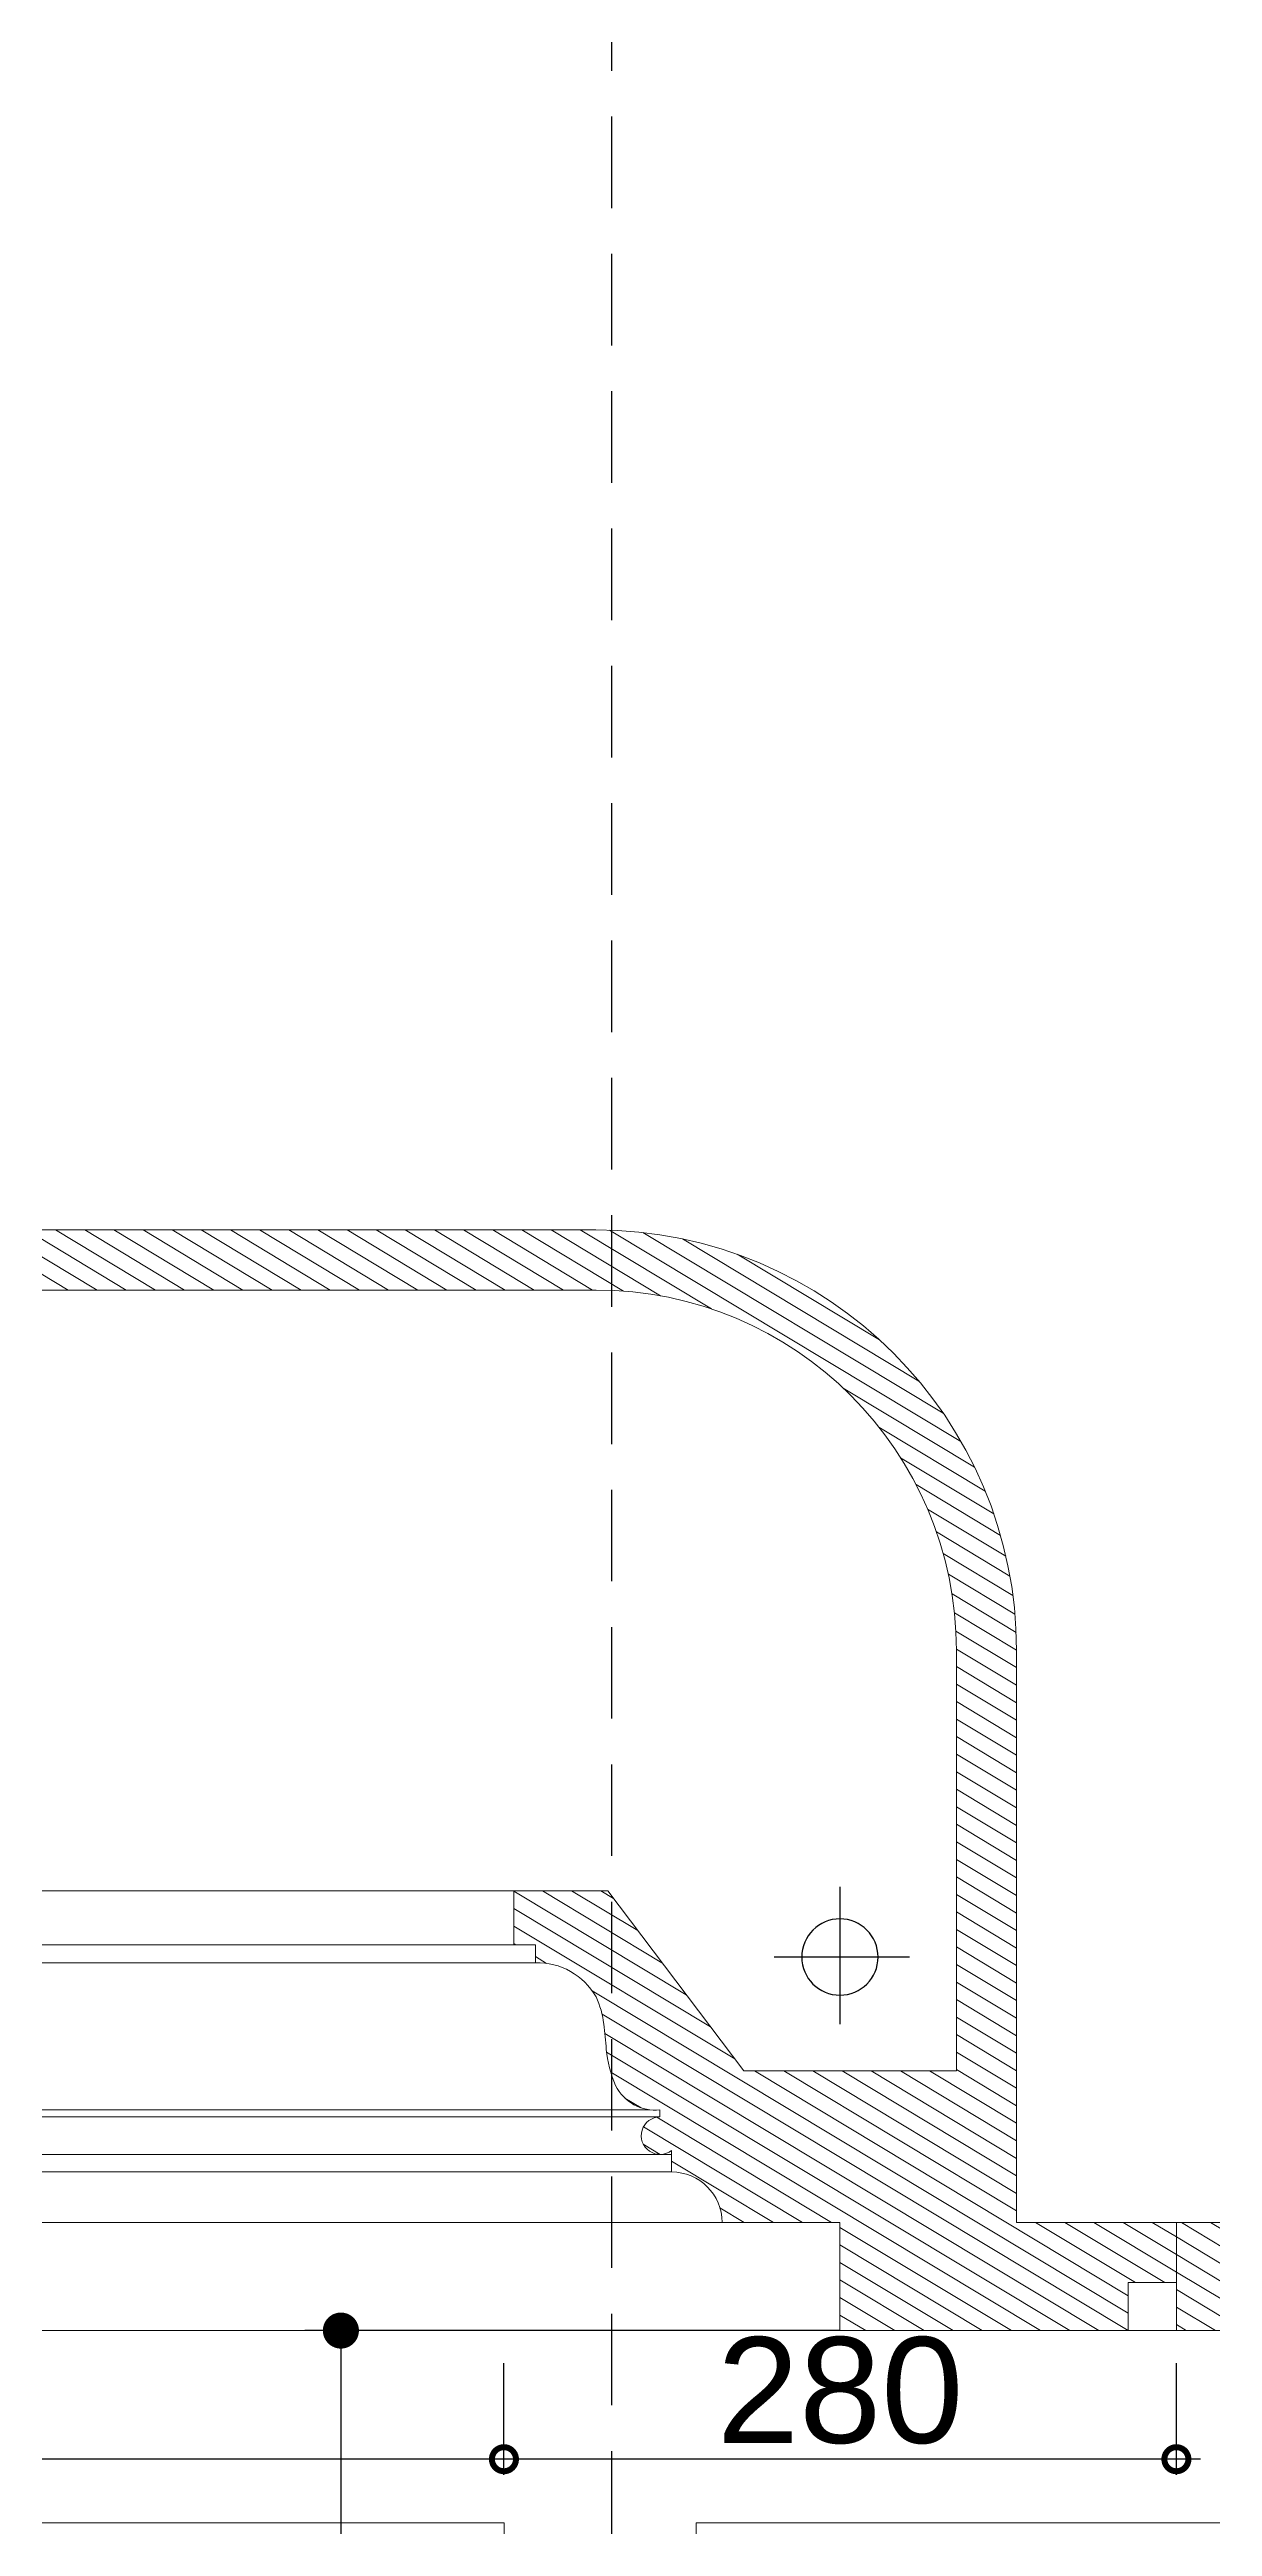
# Model space of a CAD drawing. Header units: inches. Extents: x 230831 to 416194, y 441295 to 526666.
# Drawn here: x 258188 to 258672, y 452336 to 453366 of the extents above; entities that cross this region are included whole.
import ezdxf

# ---------------------------------------------------------------- set-up
doc = ezdxf.new("R2010")
doc.units = ezdxf.units.IN
doc.header["$MEASUREMENT"] = 0
doc.linetypes.add('TRATTEGGIATA', pattern=[19.049999999999997, 12.7, -6.35])
for name, color, linetype in [('A-DIMESNION-1', 7, 'Continuous'), ('CQ Grg Gypsum', 41, 'Continuous'), ('CQ Plaster', 1, 'Continuous'), ('CQ section wall', 3, 'Continuous'), ('CQ SPOT DETAIL DIMENSION', 9, 'Continuous'), ('LIGHT', 130, 'Continuous'), ('xref grd floor$2$CQ Wall hatch_CHB', 8, 'Continuous')]:
    doc.layers.add(name, color=color, linetype=linetype)
for name, color, linetype, lineweight in [('CQ gypsum 2', 42, 'Continuous', 0), ('CQ Gypsum Hatch', 8, 'Continuous', 20), ('GRC', 41, 'Continuous', 0)]:
    doc.layers.add(name, color=color, linetype=linetype, lineweight=lineweight)
doc.styles.get("Standard").update_dxf_attribs({"font": 'arial.ttf'})
doc.dimstyles.new('chester 15', dxfattribs={"dimscale": 0.15, "dimtxt": 150, "dimasz": 100, "dimexe": 100, "dimexo": 0, "dimgap": 80, "dimtad": 1, "dimdec": 0, "dimzin": 0, "dimdsep": 46, "dimtxsty": 'Standard', "dimblk": 'DOT', "dimcen": 100, "dimclrd": 1, "dimclre": 1, "dimclrt": 3, "dimadec": 0, "dimazin": 0, "dimtfac": 1, "dimtdec": 0, "dimtofl": 0, "dimtmove": 0, "dimatfit": 3, "dimfxl": 1, "dimtolj": 1, "dimtzin": 0, "dimlwd": -1, "dimarcsym": 0})
doc.dimstyles.new('CQ Anno', dxfattribs={"dimscale": 40, "dimtxt": 2.2, "dimasz": 200, "dimexe": 1, "dimexo": 0.5, "dimgap": 0.5, "dimtad": 1, "dimrnd": 1, "dimdsep": 46, "dimtxsty": 'Standard', "dimblk": 'DOTSMALL', "dimcen": 0.0025, "dimdle": 0.5, "dimclrd": 8, "dimclre": 8, "dimclrt": 53, "dimazin": 2, "dimtfac": 1, "dimtix": 1, "dimtmove": 1, "dimatfit": 0, "dimfxl": 50, "dimtolj": 1, "dimtzin": 0, "dimlwd": -1, "dimarcsym": 1})

# ---------------------------------------------------------------- blocks, each defined once
blk = doc.blocks.new('section c and d')
at = {"layer": 'xref grd floor$2$CQ Wall hatch_CHB', "extrusion": (-2.772420434295382e-08, -3.397086406510971e-09, 0.9999999999999997)}
h = blk.add_hatch(dxfattribs=at)
h.set_pattern_fill('AR-CONC', color=256, scale=10, angle=-13.97142328298568, style=0)
h.set_pattern_definition([(36.02857671701432, (-139.3556818018742, 1.243151257490035e-12), (68.08902030313811, -23.40695012282138), [7.5, -82.5]), (341.0285767170143, (-139.3556818018742, 1.243151257490035e-12), (4.696115536243854, 76.34393155101377), [6, -66]), (86.48002117701432, (-133.6815968482897, -1.95057909910514), (72.78513543292053, 52.93698073081792), [6.374019199999999, -70.1142112]), (32.21277671701431, (-134.5269233425438, 19.40832532037465), (99.57057156855136, -41.82951326026698), [11.25, -123.75]), (82.66421220701432, (-126.2293796823606, 15.92253007405553), (114.2200327004979, 71.963769638355), [9.5610342, -105.171376]), (337.2127407070143, (-134.5269233425438, 19.40832532037465), (114.2200326282029, 71.96376960434766), [9, -99.0000001]), (7.028576717014317, (-126.0299502971898, 12.14186476061622), (48.20408439676903, -53.482391937558), [7.5, -82.5]), (312.0285767170143, (-126.0299502971898, 12.14186476061622), (41.11958765836167, 64.49518506525843), [6, -66]), (57.48002145701431, (-122.0129432920685, 7.684998795660059), (89.32367130771905, 11.0127931513372), [6.374019000000001, -70.1142112]), (23.52857671701431, (-139.3556818018742, 1.243151257490035e-12), (9.217332202968066, 32.01097604041664), [0, -65.19999999999999, 0, -67, 0, -66.25]), (353.5285767170143, (-139.3556818018742, 1.243151257490035e-12), (35.05129027384105, 31.92285780031193), [0, -38.2, 0, -63.7, 0, -25.25]), (313.5285767170143, (-160.9959645340905, 5.384065682154374), (51.25843738430945, -15.07725946313946), [0, -25, 0, -78, 0, -103.5]), (303.5285767170143, (-170.7001271942772, 7.798444911819455), (59.01024838598841, -4.365975426402727), [0, -32.5, 0, -51.8, 0, -73.5])])
h.paths.add_polyline_path([(248875.6379114118, 453817.1762365347), (248875.6379114118, 453567.1762365347), (245808.1390208977, 453567.1762365347), (245808.1390208977, 453817.1762365347)])
h.paths.add_polyline_path([(248875.6379114117, 449317.1762365347), (248875.6379114118, 449117.1762365347), (245808.1390208977, 449117.1762365347), (245808.1390208977, 449317.1762365347)])
at = {"layer": 'CQ Plaster', "color": 8, "linetype": 'TRATTEGGIATA', "ltscale": 3}
blk.add_line((247778.1390208978, 453567.1762365347, 0.000308660553070675), (247778.1390208978, 449317.1762365347, 0.000308660553070675), dxfattribs=at)
blk = doc.blocks.new('gf-19 section ceiling c and d')
at = {"layer": 'CQ Gypsum Hatch'}
h = blk.add_hatch(dxfattribs=at)
h.set_pattern_fill('ANSI31', color=256, scale=50, angle=166.0285767170143, style=0)
h.set_pattern_definition([(211.0285767170143, (40770.3055148228, 22438.25428829005), (3.221659560689484, -5.355689467754646), [])])
h.paths.add_polyline_path([(290580.2555056186, 477757.3129620503), (290560.2553744273, 477757.3129620503), (290560.2553744273, 477712.313894068), (290580.2555056186, 477712.313894068)])
h.paths.add_polyline_path([(292014.2551291987, 477757.3130545883), (291994.2549980073, 477757.3130545883), (291994.2549980073, 477712.313986606), (292014.2551291987, 477712.313986606)])
edge = h.paths.add_edge_path()
edge.add_arc((291752.7471168555, 477995.3529881806), 175, 0, 90)
edge.add_line((291752.8011449613, 478170.3529798404), (290821.7400454096, 478170.3521139577))
edge.add_line((291927.747123278, 477757.3138323158), (291927.7471168555, 477995.3529881805))
edge.add_arc((290821.7630173567, 477995.3521154653), 175, 90, 180)
edge.add_line((291994.2551219355, 477757.3138347645), (291927.747123278, 477757.3138323158))
edge.add_line((290646.7630173565, 477995.3521154653), (290646.763010934, 477757.3129596008))
edge.add_line((291994.2551313417, 477732.3138178333), (291994.2551219355, 477757.3138347645))
edge.add_line((290646.763010934, 477757.3129596008), (290580.2550122765, 477757.3129620494))
edge.add_line((291974.2551699805, 477732.3138178333), (291994.2551313417, 477732.3138178333))
edge.add_line((290580.2550122765, 477757.3129620494), (290580.2550028701, 477732.3129451182))
edge.add_line((291974.2551814603, 477712.3138063534), (291974.2551699805, 477732.3138178333))
edge.add_line((290580.2550028701, 477732.3129451182), (290600.2549642314, 477732.3129451182))
edge.add_line((291854.2471168548, 477712.3137449707), (291974.2551814603, 477712.3138063534))
edge.add_line((290600.2549642314, 477732.3129451182), (290600.2549527514, 477712.3129336383))
edge.add_line((291854.2471168548, 477757.3128866703), (291854.2471168548, 477712.3137449707))
edge.add_line((290600.2549527514, 477712.3129336383), (290720.263017357, 477712.3128722555))
edge.add_line((291805.2471168548, 477757.3128866703), (291854.2471168548, 477757.3128866703))
edge.add_line((290720.263017357, 477712.3128722555), (290720.2630173571, 477757.3120139552))
edge.add_arc((291784.2471168549, 477757.3128866702), 21, 0, 90)
edge.add_line((290720.2630173571, 477757.3120139552), (290769.2630173571, 477757.3120139552))
edge.add_line((291784.2471168548, 477787.3128866702), (291784.2471168548, 477778.3128866703))
edge.add_arc((290790.2630173573, 477757.3120139551), 21, 90, 180)
edge.add_arc((291779.3952927669, 477793.4196155958), 7.799508648182383, 90, 308.4673023821645)
edge.add_line((290790.2630173571, 477778.3120139552), (290790.2630173571, 477787.3120139551))
edge.add_line((291779.3952927667, 477804.2191242441), (291779.3952927667, 477801.2191242441))
edge.add_arc((290795.1148414453, 477793.4187428809), 7.799508648181451, 231.5326976178355, 450)
edge.add_arc((291777.2430252191, 477822.1859743472), 18.09530210375607, 205.7714928755903, 276.8309702002142)
edge.add_line((290795.1148414451, 477801.218251529), (290795.1148414451, 477804.2182515291))
edge.add_arc((291810.2235897614, 477835.0775454859), 53.47024035375843, 186.1635720925549, 202.8448179763401)
edge.add_arc((290797.2671089932, 477822.1851016322), 18.09530210375609, 263.1690297997858, 334.2285071244098)
edge.add_arc((291424.7263009643, 477801.7131326919), 333.4821786609713, 4.751447810051713, 6.568657365061795)
edge.add_arc((290764.286544451, 477835.0766727708), 53.4702403537582, 337.1551820236599, 353.8364279007361)
edge.add_arc((291720.3174680364, 477835.7764859581), 35.93479784867265, 6.527251482222313, 25.39668080517357)
edge.add_arc((291149.783833248, 477801.7122599771), 333.4821786609695, 173.4313426349382, 175.2485521899483)
edge.add_arc((291728.4574426022, 477837.4168631438), 27.95025194104338, 29.51902534285031, 91.82174081811998)
edge.add_arc((290854.1926661761, 477835.7756132432), 35.93479784867079, 154.6033191948264, 173.4727485177777)
edge.add_line((291727.5689035773, 477872.8529881787), (291727.5689035773, 477865.3529881787))
edge.add_arc((290846.0526916102, 477837.4159904285), 27.9502519410429, 88.17825918188002, 150.4809746571497)
edge.add_line((291718.5689035773, 477872.8529881785), (291727.5689035773, 477872.8529881787))
edge.add_line((290846.9412306349, 477865.3521154635), (290846.9412306349, 477872.8521154635))
edge.add_line((291718.5689035773, 477895.3529881802), (291718.5689035773, 477872.8529881785))
edge.add_line((290846.9412306349, 477872.8521154635), (290855.9412306349, 477872.8521154635))
edge.add_line((291757.6407549444, 477895.3529881787), (291718.5689035773, 477895.3529881802))
edge.add_line((290855.9412306349, 477872.8521154635), (290855.9412306349, 477895.3521154653))
edge.add_line((291814.2471168549, 477820.3529881787), (291757.6407549444, 477895.3529881787))
edge.add_line((290855.9412306349, 477895.3521154653), (290816.8693792678, 477895.3521154635))
edge.add_line((291902.7471168553, 477820.3529881787), (291814.2471168549, 477820.3529881787))
edge.add_line((290816.8693792678, 477895.3521154635), (290760.2630173571, 477820.3521154636))
edge.add_line((291902.7471168555, 477995.3529881805), (291902.7471168553, 477820.3529881787))
edge.add_line((290760.2630173571, 477820.3521154636), (290671.7630173566, 477820.3521154636))
edge.add_arc((291752.7471168555, 477995.3529881806), 150, 0, 90)
edge.add_line((290671.7630173566, 477820.3521154636), (290671.7630173566, 477995.3521154653))
edge.add_arc((290821.7630173567, 477995.3521154653), 150, 90, 180)
edge.add_line((290821.7149702583, 478145.3521077702), (291753.0815824123, 478145.3526152893))
at = {"layer": 'GRC', "extrusion": (2.772420434295381e-08, -3.397086406510972e-09, 0.9999999999999997)}
for p, q in [((291752.7996836976, 478170.3529798395, 0.001440178731027683), (290821.738584146, 478170.3521139569, -9.153042794110317e-05)), ((290821.7135089946, 478145.3521077694, -9.161535338886285e-05), (291753.0801211486, 478145.3526152885, 0.00144008602772391)), ((290646.7615560928, 477995.3521154645, -8.668478285075174e-05), (290646.7615496703, 477757.3129596, -8.749342225330037e-05)), ((290671.7615560929, 477820.3521154628, -8.797237808047574e-05), (290671.7615560929, 477995.3521154645, -8.737788795932892e-05)), ((290816.8679180041, 477895.3521154627, -9.174055502907553e-05), (290760.2615560934, 477820.3521154628, -9.042597016484352e-05)), ((290855.9397693712, 477895.3521154645, -9.282379102042919e-05), (290816.8679180041, 477895.3521154627, -9.174055502907553e-05)), ((290855.9397693712, 477872.8521154627, -9.290022546458031e-05), (290855.9397693712, 477895.3521154645, -9.282379102042919e-05)), ((290846.9397693712, 477872.8521154627, -9.265070762549499e-05), (290855.9397693712, 477872.8521154627, -9.290022546458031e-05)), ((290846.9397693712, 477865.3521154627, -9.267618577354399e-05), (290846.9397693712, 477872.8521154627, -9.265070762549499e-05)), ((290760.2615560934, 477820.3521154628, -9.042597016484352e-05), (290671.7615560929, 477820.3521154628, -8.797237808047574e-05)), ((290795.1133801814, 477801.2182515282, -9.145720864665711e-05), (290795.1133801814, 477804.2182515283, -9.144701738743734e-05)), ((290790.2615560934, 477778.3120139544, -9.140051015249094e-05), (290790.2615560934, 477787.3120139543, -9.136993637483119e-05)), ((290580.2535510128, 477757.3129620486, -8.564954089976175e-05), (290580.2535416064, 477732.3129451174, -8.573446785665215e-05)), ((290646.7615496703, 477757.3129596, -8.749342225330037e-05), (290580.2535510128, 477757.3129620486, -8.564954089976175e-05)), ((290720.2615560934, 477757.3120139544, -8.953115466301905e-05), (290769.2615560934, 477757.3120139544, -9.088964067582536e-05)), ((290720.2615560933, 477712.3128722546, -8.968402063558854e-05), (290720.2615560934, 477757.3120139544, -8.953115466301905e-05)), ((290580.2535416064, 477732.3129451174, -8.573446785665215e-05), (290600.2535029677, 477732.3129451174, -8.628895087228207e-05)), ((290600.2535029677, 477732.3129451174, -8.628895087228207e-05), (290600.2534914878, 477712.3129336375, -8.635689232113788e-05)), ((290600.2534914878, 477712.3129336375, -8.635689232113788e-05), (290720.2615560933, 477712.3128722546, -8.968402063558854e-05))]:
    blk.add_line(p, q, dxfattribs=at)
at = {"layer": 'GRC', "extrusion": (5.544840868590781e-08, -1.698201797571366e-21, 0.9999999999999986), "elevation": 0.01602602274258674}
blk.add_lwpolyline([(290580.2540443545, 477757.3129620494), (290560.2539131631, 477757.3129620494), (290560.2539131631, 477712.3138940671), (290580.2540443545, 477712.3138940671)], close=True, dxfattribs=at)
at = {"layer": 'GRC', "extrusion": (2.772420434295381e-08, -3.397086406510972e-09, 0.9999999999999997)}
for centre, radius, start, end in [((290821.7615560929, 477995.3521154645, 0.006347473913101274), 175, 90, 180), ((290821.7615560929, 477995.3521154645, 0.006347473913101274), 150, 90, 180), ((290846.0512303464, 477837.4159904277, 0.006347473913101273), 27.9502519410429, 88.17825918188038, 150.4809746571412), ((290854.1912049123, 477835.7756132424, 0.006347473913101271), 35.93479784867079, 154.6033191948177, 173.4727485177653), ((291149.7823719842, 477801.7122599763, 0.00634747391310127), 333.4821786609695, 173.4313426349483, 175.2485521899509), ((290764.2850831872, 477835.07667277, 0.006347473913101274), 53.4702403537582, 337.1551820236546, 353.8364279007234), ((290797.2656477294, 477822.1851016314, 0.006347473913101271), 18.09530210375609, 263.1690297998114, 334.2285071244053), ((290795.1133801815, 477793.4187428801, 0.006347473913101274), 7.799508648181452, 231.5326976178309, 90), ((290790.2615560935, 477757.3120139543, 0.006347473913101276), 21, 90, 180)]:
    blk.add_arc(centre, radius, start, end, dxfattribs=at)
at = {"layer": 'LIGHT', "extrusion": (2.772420434295381e-08, -3.397086406510972e-09, 0.9999999999999997), "elevation": 0.006348388416277471}
for points in [[(290720.2355145813, 477897.0155145395), (290720.2355145813, 477839.8487053117)], [(290691.2667505401, 477867.7673174963), (290747.5662127817, 477867.7673174963)]]:
    blk.add_lwpolyline(points, dxfattribs=at)
at = {"layer": 'LIGHT', "extrusion": (2.772420434295381e-08, -3.397086406510972e-09, 0.9999999999999997)}
blk.add_circle((290720.2355145813, 477867.7673174963, 0.006348388416277471), 15.87653305614367, dxfattribs=at)
blk = doc.blocks.new('_DotSmall')
at = {"color": 0, "linetype": 'ByBlock', "const_width": 0.5}
blk.add_lwpolyline([(-0.0625, 0, 1), (0.0625, 0, 1)], format="xyb", close=True, dxfattribs=at)
blk = doc.blocks.new('*D234')
at = {"layer": 'A-DIMESNION-1', "color": 8, "lineweight": -2, "ltscale": 0.05, "transparency": 16777216}
for p, q in [((258377.3138380944, 452357.13529534), (258377.3138380944, 452403.6416092451)), ((258657.0932979099, 452357.1745596668), (258657.0932979099, 452403.6416092451))]:
    blk.add_line(p, q, dxfattribs=at)
at = {"layer": 'A-DIMESNION-1', "color": 8, "ltscale": 0.05, "transparency": 16777216}
blk.add_line((258667.0932979099, 452363.6416092451), (258367.3138380944, 452363.6416092451), dxfattribs=at)
at = {"layer": 'Defpoints', "color": 0, "linetype": 'Continuous', "ltscale": 0.05, "transparency": 16777216}
for p in [(258377.3138380944, 452363.6416092451), (258377.3138380944, 452337.13529534, 0.0002807236906379597), (258657.0932979099, 452337.1745596668, 0.0003329525830341294)]:
    blk.add_point(p, dxfattribs=at)
at = {"layer": 'A-DIMESNION-1', "color": 8, "linetype": 'Continuous', "ltscale": 0.05, "transparency": 16777216, "xscale": 20, "yscale": 20, "zscale": 20, "rotation": 180}
blk.add_blockref('_DotSmall', (258377.3138380944, 452363.6416092451), dxfattribs=at)
at = {"layer": 'A-DIMESNION-1', "color": 8, "linetype": 'Continuous', "ltscale": 0.05, "transparency": 16777216, "xscale": 20, "yscale": 20, "zscale": 20}
blk.add_blockref('_DotSmall', (258657.0932979099, 452363.6416092451), dxfattribs=at)
at = {"layer": 'A-DIMESNION-1', "color": 53, "linetype": 'Continuous', "ltscale": 0.05, "transparency": 16777216, "insert": (258517.2035680022, 452392.1068207048), "char_height": 44, "attachment_point": 5}
blk.add_mtext('\\A1;280', dxfattribs=at)
blk = doc.blocks.new('*D233')
at = {"layer": 'A-DIMESNION-1', "color": 8, "lineweight": -2, "ltscale": 0.05, "transparency": 16777216}
for p, q in [((257323.6001513314, 452357.13529534), (257323.6001513314, 452403.6416092451)), ((258377.3138380944, 452357.13529534), (258377.3138380944, 452403.6416092451))]:
    blk.add_line(p, q, dxfattribs=at)
at = {"layer": 'A-DIMESNION-1', "color": 8, "ltscale": 0.05, "transparency": 16777216}
blk.add_line((258387.3138380944, 452363.6416092451), (257313.6001513314, 452363.6416092451), dxfattribs=at)
at = {"layer": 'Defpoints', "color": 0, "linetype": 'Continuous', "ltscale": 0.05, "transparency": 16777216}
for p in [(257323.6001513314, 452363.6416092451), (257323.6001513314, 452337.13529534, 0.0002807236906379597), (258377.3138380944, 452337.13529534, 0.0002807236906379597)]:
    blk.add_point(p, dxfattribs=at)
at = {"layer": 'A-DIMESNION-1', "color": 8, "linetype": 'Continuous', "ltscale": 0.05, "transparency": 16777216, "xscale": 20, "yscale": 20, "zscale": 20, "rotation": 180}
blk.add_blockref('_DotSmall', (257323.6001513314, 452363.6416092451), dxfattribs=at)
at = {"layer": 'A-DIMESNION-1', "color": 8, "linetype": 'Continuous', "ltscale": 0.05, "transparency": 16777216, "xscale": 20, "yscale": 20, "zscale": 20}
blk.add_blockref('_DotSmall', (258377.3138380944, 452363.6416092451), dxfattribs=at)
at = {"layer": 'A-DIMESNION-1', "color": 53, "linetype": 'Continuous', "ltscale": 0.05, "transparency": 16777216, "insert": (257850.4569947129, 452392.1068207048), "char_height": 44, "attachment_point": 5}
blk.add_mtext('\\A1;1054', dxfattribs=at)
blk = doc.blocks.new('_Dot')
at = {"color": 0, "linetype": 'ByBlock', "lineweight": -2}
blk.add_line((-0.5, 0), (-1, 0), dxfattribs=at)
at = {"color": 0, "linetype": 'ByBlock', "const_width": 0.5}
blk.add_lwpolyline([(-0.25, 0, 1), (0.25, 0, 1)], format="xyb", close=True, dxfattribs=at)
blk = doc.blocks.new('*D226')
at = {"layer": 'CQ SPOT DETAIL DIMENSION', "color": 1, "lineweight": -2, "transparency": 16777216}
for p, q in [((258517.08576188, 452417.1756109033), (258294.4804512619, 452417.1756109033)), ((258517.0857618799, 449417.1762365348), (258294.4804512619, 449417.1762365348))]:
    blk.add_line(p, q, dxfattribs=at)
at = {"layer": 'CQ SPOT DETAIL DIMENSION', "color": 1, "transparency": 16777216}
blk.add_line((258309.4804512619, 452402.1756109033), (258309.4804512619, 449432.1762365348), dxfattribs=at)
at = {"layer": 'Defpoints', "color": 0, "transparency": 16777216}
for p in [(258517.08576188, 452417.1756109033, 0.0003290892201699618), (258309.4804512619, 449417.1762365348), (258517.0857618799, 449417.1762365348, 0.0003373635443084944)]:
    blk.add_point(p, dxfattribs=at)
at = {"layer": 'CQ SPOT DETAIL DIMENSION', "color": 1, "transparency": 16777216, "xscale": 15, "yscale": 15, "zscale": 15}
for p, rotation in [((258309.4804512619, 452417.1756109033), 90), ((258309.4804512619, 449417.1762365348), 270)]:
    blk.add_blockref('_Dot', p, dxfattribs=dict(at, rotation=rotation))
at = {"layer": 'CQ SPOT DETAIL DIMENSION', "color": 3, "transparency": 16777216, "insert": (258285.9848850954, 450917.1759237191), "char_height": 22.5, "attachment_point": 5, "rotation": 90}
blk.add_mtext('\\A1;3000', dxfattribs=at)

msp = doc.modelspace()

# ---------------------------------------------------------------- linework, layer by layer
at = {"layer": 'CQ gypsum 2', "extrusion": (-2.772420434295382e-08, -3.397086406510971e-09, 0.9999999999999997)}
for p, q in [((257518.7798999511, 452600.2144900755, 0.0003024077792592113), (258420.4794884532, 452600.2143727287, 0.0003280970030502043)), ((257509.7798999511, 452577.7144700214, 0.0003023130217747964), (258381.4075728935, 452577.7144700214, 0.0003258730133627538)), ((257507.9767720041, 452570.2144897916, 0.00030200801796151), (258392.187166657, 452570.2143776518, 0.0003271817359247584)), ((257458.0682112149, 452506.080623116, 0.0003004225993235435), (258442.1987299028, 452506.0805142693, 0.0003283471509607874)), ((257462.2509900382, 452509.080622742, 0.0003005509558191784), (258437.9300915155, 452509.0805142536, 0.000328239090038989)), ((257453.1016866736, 452490.481606369, 0.0003002286837463023), (258447.0857861711, 452490.4814964324, 0.0003284328292188167)), ((257452.9134553445, 452483.1743853738, 0.0003002028640259041), (258447.1435922132, 452483.1742767113, 0.0003284063359254102)), ((257383.1016866736, 452462.1743896272, 0.0002981710280524461), (258517.0857861711, 452462.174271729, 0.0003303033981989013))]:
    msp.add_line(p, q, dxfattribs=at)
at = {"layer": 'CQ gypsum 2'}
msp.add_line((258517.08576188, 452417.1756109033, 0.0003290892201699618), (257383.1016866736, 452417.1756109033, 0.0003605280263926326), dxfattribs=at)
at = {"layer": 'CQ gypsum 2', "elevation": 0.0002807236906379597}
for points in [[(257243.5149526526, 452417.2204940189), (259232.0883899175, 452417.2204940189), (259232.0883899175, 449567.0558002554), (257243.5149526526, 449567.0558002554)], [(257323.5226770361, 452337.2127696353), (258377.3913123896, 452337.2127696353), (258377.3913123896, 449647.0635246391), (257323.5226770361, 449647.0635246391)], [(259107.1685233716, 452337.2002264383), (258457.2363634965, 452337.2127696353), (258457.2363634965, 449647.0635246391), (259107.1685233716, 449647.0509814422)]]:
    msp.add_lwpolyline(points, close=True, dxfattribs=at)

# ---------------------------------------------------------------- block references
at = {"layer": 'CQ Grg Gypsum', "xscale": -1}
msp.add_blockref('gf-19 section ceiling c and d', (549237.3473422646, -25295.1376576827, 0.00041877323878575), dxfattribs=at)
at = {"layer": 'CQ section wall'}
msp.add_blockref('section c and d', (10643.94936901977, 0, 0.0002905160519317026), dxfattribs=at)

# ---------------------------------------------------------------- dimensions: what is measured, and where the dimension line sits
at = {"layer": 'A-DIMESNION-1', "color": 64, "linetype": 'Continuous', "ltscale": 0.05}
for base, p1, p2, picture, middle in [((257323.6001513314, 452363.6416092451), (258377.3138380944, 452337.13529534, 0.0002807236906379597), (257323.6001513314, 452337.13529534, 0.0002807236906379597), '*D233', (257850.4569947129, 452392.1068207048)), ((258377.3138380944, 452363.6416092451), (258657.0932979099, 452337.1745596668, 0.0003329525830341294), (258377.3138380944, 452337.13529534, 0.0002807236906379597), '*D234', (258517.2035680022, 452392.1068207048))]:
    dim = msp.add_linear_dim(base=base, p1=p1, p2=p2, dimstyle='CQ Anno', override={"dimscale": 0, "dimasz": 1, "dimexe": 2, "dimexo": 1, "dimgap": 0.3, "dimcen": 0.005}, dxfattribs=at)
    dim.commit()
    dim.dimension.update_dxf_attribs({"geometry": picture, "text_midpoint": middle})
at = {"layer": 'CQ SPOT DETAIL DIMENSION', "color": 2}
dim = msp.add_linear_dim(base=(258309.4804512619, 449417.1762365348), p1=(258517.08576188, 452417.1756109033, 0.0003290892201699618), p2=(258517.0857618799, 449417.1762365348, 0.0003373635443084944), angle=90, dimstyle='chester 15', dxfattribs=at)
dim.commit()
dim.dimension.update_dxf_attribs({"geometry": '*D226', "text_midpoint": (258285.9848850954, 450917.1759237191)})

doc.saveas('drawing.dxf')
